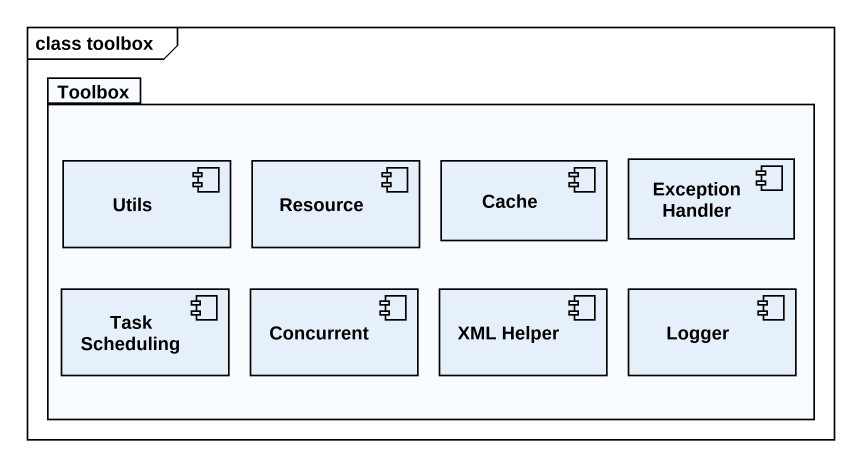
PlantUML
@startuml
mainframe class toolbox
package Toolbox {
  component Utils
  component Resource
  component Cache
  component "Exception Handler" as Exception_Handler
  component "Task Scheduling" as Task_Scheduling
  component Concurrent
  component "XML Helper" as XML_Helper
  component Logger
}
@enduml
